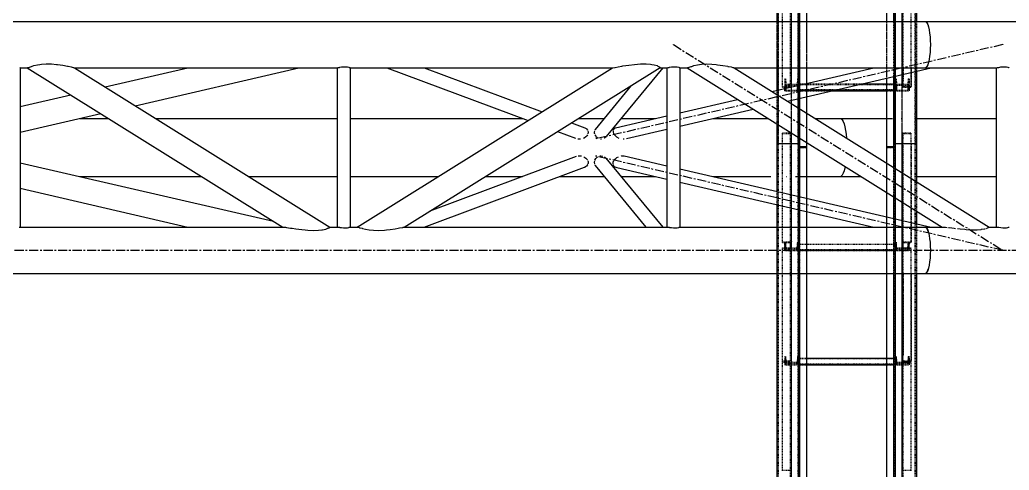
# Model space of a CAD drawing. Header units: millimetres. Extents: x 5143 to 30813, y 232 to 21408.
# Drawn here: x 25468 to 26335, y 12178 to 12572 of the extents above; entities that cross this region are included whole.
import ezdxf

# ---------------------------------------------------------------- set-up
doc = ezdxf.new("R2010")
doc.units = ezdxf.units.MM
doc.header["$LTSCALE"] = 0.25
for name, pattern in [('CENTER', [50.8, 31.75, -6.35, 6.35, -6.35]), ('XKITLINE00', [0]), ('XKITLINE02', [4, 2, -2]), ('XKITLINE03', [6, 3, -1, 1, -1])]:
    doc.linetypes.add(name, pattern=pattern)

msp = doc.modelspace()

# ---------------------------------------------------------------- linework, layer by layer
at = {"color": 1, "linetype": 'XKITLINE03'}
for p, q in [((26144.38, 12458.8), (26144.38, 14115.53)), ((26241.36, 12458.8), (26241.36, 14115.53)), ((26150.38, 14100.27), (26150.38, 12460.27)), ((26235.38, 12460.27), (26235.38, 14100.27)), ((26144.38, 12513.12), (26144.38, 12615.08)), ((26241.36, 12615.08), (26241.36, 12513.12)), ((26150.38, 12509.83), (26150.38, 12514.86)), ((26235.36, 12514.86), (26235.36, 12509.83)), ((26150.38, 12510.37), (26235.36, 12510.37)), ((26144.38, 12377.79), (26144.38, 12472.99)), ((26241.36, 12472.99), (26241.36, 12377.79)), ((26144.38, 10818.82), (26144.38, 12467.2)), ((26150.38, 12460.27), (26150.38, 10820.27)), ((26235.38, 10820.27), (26235.38, 12460.27)), ((26241.36, 10818.82), (26241.36, 12467.2)), ((26144.38, 12273.01), (26144.38, 12371.98)), ((26150.38, 12370.07), (26150.38, 12371.74)), ((26150.38, 12370.25), (26235.36, 12370.25)), ((26235.36, 12371.74), (26235.36, 12370.07)), ((26241.36, 12371.98), (26241.36, 12273.01)), ((26144.38, 12177.81), (26144.38, 12273.01)), ((26150.38, 12270.08), (26150.38, 12271.75)), ((26150.38, 12270.26), (26235.36, 12270.26)), ((26235.36, 12271.75), (26235.36, 12270.08)), ((26241.36, 12273.01), (26241.36, 12177.81))]:
    msp.add_line(p, q, dxfattribs=at)
at = {"color": 3, "linetype": 'XKITLINE02'}
for p, q in [((26133.06, 12463.8), (26133.07, 14107.01)), ((26150.3, 12463.8), (26150.3, 14107.01)), ((26235.44, 12463.8), (26235.45, 14107.01)), ((26252.68, 12463.8), (26252.68, 14107.01)), ((26132.53, 12463.6), (26132.53, 14106.58)), ((26150.38, 12460.27), (26150.38, 14101.17)), ((26150.83, 12463.6), (26150.83, 14106.58)), ((26151.23, 12460.34), (26151.23, 14101.11)), ((26227.88, 12461.13), (26227.88, 14101.13)), ((26234.53, 12460.34), (26234.53, 14101.11)), ((26234.91, 12463.6), (26234.91, 14106.58)), ((26235.38, 12460.27), (26235.38, 14101.17)), ((26253.21, 12463.6), (26253.21, 14106.58)), ((26234.06, 12522.4), (26234.06, 14082.64)), ((26131.68, 12480.78), (26131.68, 14062.46)), ((26157.88, 12461.17), (26157.88, 14056.32)), ((26150.38, 13990.28), (26150.38, 12460.27)), ((26151.23, 13990.28), (26151.23, 12460.34)), ((26136.38, 12513.12), (26136.38, 12615.63)), ((26143.58, 12513.67), (26143.58, 12620.63)), ((26144.38, 12513.12), (26144.38, 12620.63)), ((26241.36, 12530.28), (26241.36, 12620.63)), ((26242.16, 12513.67), (26242.16, 12620.63)), ((26249.36, 12513.12), (26249.36, 12615.63)), ((26131.68, 12529.97), (26131.68, 12570.57)), ((26151.68, 12529.97), (26151.68, 12570.57)), ((26157.88, 12529.97), (26157.88, 12570.57)), ((26227.88, 12520.97), (26227.88, 12570.57)), ((26234.06, 12522.4), (26234.06, 12570.57)), ((26254.06, 12527.02), (26254.06, 12570.57)), ((26241.36, 12513.12), (26241.36, 12530.28)), ((26242.16, 12530.28), (26242.16, 12518.67)), ((26249.36, 12530.28), (26249.36, 12513.67)), ((26138.38, 12520.35), (26138.38, 12515.32)), ((26138.38, 12520.35), (26139.06, 12520.35)), ((26138.38, 12520.35), (26138.38, 12514.86)), ((26139.06, 12520.35), (26139.06, 12515.32)), ((26139.06, 12520.35), (26139.44, 12515.56)), ((26149.7, 12520.35), (26149.32, 12515.56)), ((26149.7, 12520.35), (26149.7, 12515.32)), ((26149.7, 12520.35), (26150.38, 12520.35)), ((26150.38, 12520.35), (26150.38, 12515.32)), ((26150.38, 12520.35), (26150.38, 12514.86)), ((26235.36, 12520.35), (26235.36, 12514.86)), ((26235.36, 12520.35), (26236.04, 12520.35)), ((26235.36, 12520.35), (26235.36, 12515.32)), ((26236.04, 12520.35), (26236.42, 12515.56)), ((26236.04, 12520.35), (26236.04, 12515.32)), ((26246.68, 12520.35), (26246.3, 12515.56)), ((26246.68, 12520.35), (26247.36, 12520.35)), ((26246.68, 12520.35), (26246.68, 12515.32)), ((26247.36, 12520.35), (26247.36, 12514.86)), ((26247.36, 12520.35), (26247.36, 12515.32)), ((26136.38, 12513.67), (26143.58, 12513.67)), ((26136.38, 12513.12), (26144.38, 12513.12)), ((26138.38, 12515.32), (26139.06, 12515.32)), ((26138.38, 12515.32), (26138.38, 12509.83)), ((26138.38, 12509.83), (26138.38, 12514.86)), ((26138.38, 12514.86), (26150.38, 12514.86)), ((26139.06, 12515.32), (26139.44, 12510.53)), ((26139.44, 12515.56), (26139.44, 12510.53)), ((26139.44, 12515.56), (26149.32, 12515.56)), ((26143.58, 12518.67), (26144.38, 12518.67)), ((26149.32, 12515.56), (26149.32, 12510.53)), ((26149.7, 12515.32), (26149.32, 12510.53)), ((26149.7, 12515.32), (26150.38, 12515.32)), ((26150.38, 12509.83), (26150.38, 12515.86)), ((26150.38, 12515.86), (26205.81, 12515.86)), ((26150.38, 12515.83), (26235.36, 12515.83)), ((26150.38, 12515.36), (26235.36, 12515.36)), ((26150.38, 12515.32), (26150.38, 12509.83)), ((26150.38, 12515.32), (26235.36, 12515.32)), ((26150.38, 12509.83), (26150.38, 12514.86)), ((26151.68, 12503.34), (26151.68, 12514.96)), ((26157.88, 12504.78), (26157.88, 12516.39)), ((26227.88, 12515.86), (26235.36, 12515.86)), ((26235.36, 12509.83), (26235.36, 12515.86)), ((26235.36, 12515.32), (26235.36, 12509.83)), ((26235.36, 12515.32), (26236.04, 12515.32)), ((26235.36, 12514.86), (26247.36, 12514.86)), ((26235.36, 12514.86), (26235.36, 12509.83)), ((26236.04, 12515.32), (26236.42, 12510.53)), ((26236.42, 12515.56), (26246.3, 12515.56)), ((26236.42, 12515.56), (26236.42, 12510.53)), ((26241.36, 12518.67), (26242.16, 12518.67)), ((26241.36, 12513.12), (26249.36, 12513.12)), ((26242.16, 12513.67), (26249.36, 12513.67)), ((26246.3, 12515.56), (26246.3, 12510.53)), ((26246.68, 12515.32), (26246.3, 12510.53)), ((26246.68, 12515.32), (26247.36, 12515.32)), ((26247.36, 12515.32), (26247.36, 12509.83)), ((26247.36, 12514.86), (26247.36, 12509.83)), ((26131.68, 12480.78), (26131.68, 12510.33)), ((26138.38, 12509.83), (26150.38, 12509.83)), ((26139.44, 12510.53), (26149.32, 12510.53)), ((26150.38, 12511.02), (26235.36, 12511.02)), ((26150.38, 12510.58), (26235.36, 12510.58)), ((26150.38, 12510.37), (26182.06, 12510.37)), ((26150.38, 12509.83), (26179.73, 12509.83)), ((26227.88, 12510.37), (26235.36, 12510.37)), ((26227.88, 12509.83), (26235.36, 12509.83)), ((26235.36, 12509.83), (26247.36, 12509.83)), ((26236.42, 12510.53), (26246.3, 12510.53)), ((26151.68, 12468.3), (26151.68, 12494.03)), ((26157.88, 12464.43), (26157.88, 12490.16)), ((26136.38, 12377.2), (26136.38, 12472.99)), ((26136.38, 12472.99), (26144.38, 12472.99)), ((26136.38, 12472.4), (26143.58, 12472.4)), ((26143.58, 12371.89), (26143.58, 12472.4)), ((26144.38, 12371.89), (26144.38, 12472.99)), ((26241.36, 12463.83), (26241.36, 12472.99)), ((26241.36, 12472.99), (26249.36, 12472.99)), ((26242.16, 12376.81), (26242.16, 12472.4)), ((26242.16, 12472.4), (26249.36, 12472.4)), ((26249.36, 12377.2), (26249.36, 12472.99)), ((26131.68, 12463.6), (26131.68, 12463.83)), ((26131.68, 12463.6), (26132.53, 12463.6)), ((26131.68, 12463.6), (26132.53, 12463.6)), ((26132.53, 12463.6), (26133.07, 12463.8)), ((26132.53, 12463.6), (26133.06, 12463.8)), ((26132.53, 10820.27), (26132.53, 12463.6)), ((26133.06, 10820.27), (26133.07, 12463.8)), ((26133.06, 12463.8), (26150.3, 12463.8)), ((26133.07, 12463.8), (26150.3, 12463.8)), ((26143.58, 12467.08), (26144.38, 12467.08)), ((26150.3, 10820.27), (26150.3, 12463.8)), ((26150.3, 12463.8), (26150.83, 12463.6)), ((26150.3, 12463.8), (26150.83, 12463.6)), ((26150.38, 12461.17), (26151.68, 12461.17)), ((26150.38, 12460.57), (26151.68, 12460.57)), ((26150.38, 10820.27), (26150.38, 12460.57)), ((26150.38, 12460.27), (26157.88, 12460.27)), ((26150.38, 12460.27), (26157.88, 12460.27)), ((26150.83, 10820.27), (26150.83, 12463.6)), ((26150.83, 12463.6), (26151.68, 12463.6)), ((26150.83, 12463.6), (26151.68, 12463.6)), ((26151.23, 12461.11), (26151.68, 12461.11)), ((26151.23, 12460.55), (26157.88, 12460.56)), ((26151.23, 10820.3), (26151.23, 12460.55)), ((26151.23, 12460.34), (26157.88, 12460.31)), ((26151.23, 12460.3), (26157.88, 12460.29)), ((26151.68, 12463.6), (26151.68, 12463.83)), ((26157.88, 12461.13), (26157.88, 12461.17)), ((26157.88, 12460.57), (26157.88, 12460.56)), ((26157.88, 12460.27), (26157.88, 12460.57)), ((26157.88, 10824.41), (26157.88, 12460.56)), ((26157.88, 12460.29), (26157.88, 12460.27)), ((26227.88, 12461.13), (26227.88, 12461.17)), ((26227.88, 12460.27), (26227.88, 12460.57)), ((26227.88, 12460.56), (26234.53, 12460.55)), ((26227.88, 10820.56), (26227.88, 12460.56)), ((26227.88, 12460.31), (26234.53, 12460.34)), ((26227.88, 12460.31), (26227.88, 12460.27)), ((26227.88, 12460.29), (26234.53, 12460.3)), ((26227.88, 12460.27), (26235.38, 12460.27)), ((26227.88, 12460.27), (26235.38, 12460.27)), ((26234.06, 12463.6), (26234.06, 12463.83)), ((26234.06, 10837.88), (26234.06, 12463.6)), ((26234.06, 12463.6), (26234.91, 12463.6)), ((26234.06, 12463.6), (26234.91, 12463.6)), ((26234.06, 12461.17), (26235.38, 12461.17)), ((26234.06, 12461.11), (26234.53, 12461.11)), ((26234.06, 12460.57), (26235.38, 12460.57)), ((26234.53, 10820.3), (26234.53, 12460.55)), ((26234.91, 12463.6), (26235.45, 12463.8)), ((26234.91, 12463.6), (26235.44, 12463.8)), ((26234.91, 10820.27), (26234.91, 12463.6)), ((26235.38, 10820.27), (26235.38, 12460.57)), ((26235.44, 10820.27), (26235.45, 12463.8)), ((26235.44, 12463.8), (26252.68, 12463.8)), ((26235.45, 12463.8), (26252.68, 12463.8)), ((26241.36, 12467.08), (26242.16, 12467.08)), ((26241.36, 12371.89), (26241.36, 12463.83)), ((26242.16, 12371.89), (26242.16, 12463.83)), ((26249.36, 12463.83), (26249.36, 12377.2)), ((26252.68, 10820.27), (26252.68, 12463.8)), ((26252.68, 12463.8), (26253.21, 12463.6)), ((26252.68, 12463.8), (26253.21, 12463.6)), ((26253.21, 10820.27), (26253.21, 12463.6)), ((26253.21, 12463.6), (26254.06, 12463.6)), ((26253.21, 12463.6), (26254.06, 12463.6)), ((26254.06, 12463.6), (26254.06, 12463.83)), ((26227.88, 12420.77), (26227.88, 12446.5)), ((26234.06, 12416.92), (26234.06, 12442.64)), ((26254.06, 12404.44), (26254.06, 12430.17)), ((26131.68, 10840.75), (26131.68, 12421.84)), ((26151.68, 12405.58), (26151.68, 12417.21)), ((26157.88, 12404.15), (26157.88, 12415.78)), ((26227.88, 12349.97), (26227.88, 12399.59)), ((26131.68, 12349.97), (26131.68, 12390.57)), ((26151.68, 12349.97), (26151.68, 12390.57)), ((26157.88, 12349.97), (26157.88, 12390.57)), ((26234.06, 12349.97), (26234.06, 12398.16)), ((26254.06, 12349.97), (26254.06, 12393.53)), ((26136.38, 12377.79), (26144.38, 12377.79)), ((26136.38, 12377.2), (26143.58, 12377.2)), ((26138.38, 12375.57), (26138.38, 12377.24)), ((26138.38, 12377.24), (26139.06, 12377.24)), ((26138.38, 12377.22), (26138.38, 12371.74)), ((26138.38, 12375.57), (26139.06, 12375.57)), ((26138.38, 12370.07), (26138.38, 12375.57)), ((26139.06, 12377.24), (26139.06, 12375.57)), ((26139.44, 12372.44), (26139.06, 12377.24)), ((26139.06, 12375.57), (26139.44, 12370.77)), ((26143.58, 12273.58), (26143.58, 12377.7)), ((26143.58, 12377.7), (26144.38, 12377.7)), ((26144.38, 12273.01), (26144.38, 12377.7)), ((26149.32, 12372.44), (26149.7, 12377.24)), ((26149.7, 12375.57), (26149.32, 12370.77)), ((26149.7, 12377.24), (26149.7, 12375.57)), ((26149.7, 12377.24), (26150.38, 12377.24)), ((26149.7, 12375.57), (26150.38, 12375.57)), ((26150.38, 12375.57), (26150.38, 12377.24)), ((26150.38, 12377.22), (26150.38, 12371.74)), ((26150.38, 12370.07), (26150.38, 12375.75)), ((26150.38, 12375.75), (26235.36, 12375.75)), ((26150.38, 12375.74), (26235.36, 12375.74)), ((26150.38, 12375.58), (26235.36, 12375.58)), ((26150.38, 12375.57), (26235.36, 12375.57)), ((26150.38, 12370.07), (26150.38, 12375.57)), ((26235.36, 12371.74), (26235.36, 12377.24)), ((26235.36, 12377.24), (26236.04, 12377.24)), ((26235.36, 12377.24), (26235.36, 12375.57)), ((26235.36, 12370.07), (26235.36, 12375.75)), ((26235.36, 12370.07), (26235.36, 12375.57)), ((26235.36, 12375.57), (26236.04, 12375.57)), ((26236.42, 12372.44), (26236.04, 12377.24)), ((26236.04, 12377.24), (26236.04, 12375.57)), ((26236.04, 12375.57), (26236.42, 12370.77)), ((26241.36, 12377.79), (26249.36, 12377.79)), ((26241.36, 12350.28), (26241.36, 12377.7)), ((26241.36, 12377.7), (26242.16, 12377.7)), ((26242.16, 12273.58), (26242.16, 12377.7)), ((26242.16, 12377.2), (26249.36, 12377.2)), ((26246.3, 12372.44), (26246.68, 12377.24)), ((26246.68, 12375.57), (26246.3, 12370.77)), ((26246.68, 12377.24), (26247.36, 12377.24)), ((26246.68, 12377.24), (26246.68, 12375.57)), ((26246.68, 12375.57), (26247.36, 12375.57)), ((26247.36, 12371.74), (26247.36, 12377.24)), ((26247.36, 12377.24), (26247.36, 12375.57)), ((26247.36, 12370.07), (26247.36, 12375.57)), ((26136.38, 12273.01), (26136.38, 12372.55)), ((26136.38, 12372.55), (26143.58, 12372.55)), ((26136.38, 12371.98), (26144.38, 12371.98)), ((26138.38, 12371.74), (26138.38, 12370.07)), ((26138.38, 12371.74), (26150.38, 12371.74)), ((26138.38, 12370.07), (26150.38, 12370.07)), ((26139.44, 12372.44), (26139.44, 12370.77)), ((26139.44, 12372.44), (26149.32, 12372.44)), ((26139.44, 12370.77), (26149.32, 12370.77)), ((26143.58, 12371.89), (26144.38, 12371.89)), ((26149.32, 12372.44), (26149.32, 12370.77)), ((26150.38, 12371.74), (26150.38, 12370.07)), ((26150.38, 12370.93), (26235.36, 12370.93)), ((26150.38, 12370.79), (26235.36, 12370.79)), ((26150.38, 12370.25), (26235.36, 12370.25)), ((26150.38, 12370.07), (26235.36, 12370.07)), ((26235.36, 12371.74), (26247.36, 12371.74)), ((26235.36, 12371.74), (26235.36, 12370.07)), ((26235.36, 12370.07), (26247.36, 12370.07)), ((26236.42, 12372.44), (26246.3, 12372.44)), ((26236.42, 12372.44), (26236.42, 12370.77)), ((26236.42, 12370.77), (26246.3, 12370.77)), ((26241.36, 12371.98), (26249.36, 12371.98)), ((26241.36, 12371.89), (26242.16, 12371.89)), ((26242.16, 12372.55), (26249.36, 12372.55)), ((26246.3, 12372.44), (26246.3, 12370.77)), ((26247.36, 12371.74), (26247.36, 12370.07)), ((26249.36, 12273.01), (26249.36, 12372.55)), ((26150.38, 12350.28), (26150.38, 10820.27)), ((26151.23, 12350.28), (26151.23, 10820.3)), ((26241.36, 12273.01), (26241.36, 12350.28)), ((26242.16, 12350.28), (26242.16, 12278.73)), ((26249.36, 12350.28), (26249.36, 12273.58)), ((26254.06, 10887.1), (26254.06, 12350.28)), ((26138.38, 12277.25), (26138.38, 12275.58)), ((26138.38, 12277.25), (26139.06, 12277.25)), ((26138.38, 12277.25), (26138.38, 12271.75)), ((26139.06, 12277.25), (26139.06, 12275.58)), ((26139.06, 12277.25), (26139.44, 12272.45)), ((26143.58, 12278.73), (26144.38, 12278.73)), ((26149.7, 12277.25), (26149.32, 12272.45)), ((26149.7, 12277.25), (26149.7, 12275.58)), ((26149.7, 12277.25), (26150.38, 12277.25)), ((26150.38, 12277.25), (26150.38, 12275.58)), ((26150.38, 12277.25), (26150.38, 12271.75)), ((26235.36, 12277.25), (26235.36, 12271.75)), ((26235.36, 12277.25), (26236.04, 12277.25)), ((26235.36, 12277.25), (26235.36, 12275.58)), ((26236.04, 12277.25), (26236.42, 12272.45)), ((26236.04, 12277.25), (26236.04, 12275.58)), ((26241.36, 12278.73), (26242.16, 12278.73)), ((26246.68, 12277.25), (26246.3, 12272.45)), ((26246.68, 12277.25), (26247.36, 12277.25)), ((26246.68, 12277.25), (26246.68, 12275.58)), ((26247.36, 12277.25), (26247.36, 12271.75)), ((26247.36, 12277.25), (26247.36, 12275.58)), ((26136.38, 12273.58), (26143.58, 12273.58)), ((26136.38, 12273.01), (26144.38, 12273.01)), ((26136.38, 12177.22), (26136.38, 12273.01)), ((26136.38, 12273.01), (26144.38, 12273.01)), ((26136.38, 12272.42), (26143.58, 12272.42)), ((26138.38, 12275.58), (26139.06, 12275.58)), ((26138.38, 12275.58), (26138.38, 12270.08)), ((26138.38, 12271.75), (26138.38, 12270.08)), ((26138.38, 12271.75), (26150.38, 12271.75)), ((26138.38, 12270.08), (26150.38, 12270.08)), ((26139.06, 12275.58), (26139.44, 12270.78)), ((26139.44, 12272.45), (26139.44, 12270.78)), ((26139.44, 12272.45), (26149.32, 12272.45)), ((26139.44, 12270.78), (26149.32, 12270.78)), ((26143.58, 12171.91), (26143.58, 12272.42)), ((26144.38, 12171.91), (26144.38, 12273.01)), ((26149.7, 12275.58), (26149.32, 12270.78)), ((26149.32, 12272.45), (26149.32, 12270.78)), ((26149.7, 12275.58), (26150.38, 12275.58)), ((26150.38, 12270.08), (26150.38, 12275.76)), ((26150.38, 12275.76), (26157.88, 12275.76)), ((26150.38, 12275.75), (26235.36, 12275.75)), ((26150.38, 12275.59), (26235.36, 12275.59)), ((26150.38, 12275.58), (26150.38, 12270.08)), ((26150.38, 12275.58), (26235.36, 12275.58)), ((26150.38, 12271.75), (26150.38, 12270.08)), ((26150.38, 12270.94), (26235.36, 12270.94)), ((26150.38, 12270.8), (26235.36, 12270.8)), ((26150.38, 12270.26), (26157.88, 12270.26)), ((26150.38, 12270.08), (26157.88, 12270.08)), ((26227.88, 12275.76), (26235.36, 12275.76)), ((26227.88, 12270.26), (26235.36, 12270.26)), ((26227.88, 12270.08), (26235.36, 12270.08)), ((26235.36, 12270.08), (26235.36, 12275.76)), ((26235.36, 12275.58), (26235.36, 12270.08)), ((26235.36, 12275.58), (26236.04, 12275.58)), ((26235.36, 12271.75), (26247.36, 12271.75)), ((26235.36, 12271.75), (26235.36, 12270.08)), ((26235.36, 12270.08), (26247.36, 12270.08)), ((26236.04, 12275.58), (26236.42, 12270.78)), ((26236.42, 12272.45), (26246.3, 12272.45)), ((26236.42, 12272.45), (26236.42, 12270.78)), ((26236.42, 12270.78), (26246.3, 12270.78)), ((26241.36, 12273.01), (26249.36, 12273.01)), ((26241.36, 12171.91), (26241.36, 12273.01)), ((26241.36, 12273.01), (26249.36, 12273.01)), ((26242.16, 12273.58), (26249.36, 12273.58)), ((26242.16, 12171.91), (26242.16, 12272.42)), ((26242.16, 12272.42), (26249.36, 12272.42)), ((26246.68, 12275.58), (26246.3, 12270.78)), ((26246.3, 12272.45), (26246.3, 12270.78)), ((26246.68, 12275.58), (26247.36, 12275.58)), ((26247.36, 12275.58), (26247.36, 12270.08)), ((26247.36, 12271.75), (26247.36, 12270.08)), ((26249.36, 12177.22), (26249.36, 12273.01)), ((26143.58, 12267.1), (26144.38, 12267.1)), ((26241.36, 12267.1), (26242.16, 12267.1)), ((26136.38, 12177.81), (26144.38, 12177.81)), ((26241.36, 12177.81), (26249.36, 12177.81))]:
    msp.add_line(p, q, dxfattribs=at)
at = {"color": 7, "linetype": 'XKITLINE00'}
for p, q in [((26131.68, 12570.57), (26131.68, 13989.97)), ((26151.68, 12570.57), (26151.68, 13989.97)), ((26157.88, 12570.57), (26157.88, 13989.97)), ((26227.88, 12570.57), (26227.88, 13989.97)), ((26234.06, 12570.57), (26234.06, 13989.97)), ((26254.06, 12570.57), (26254.06, 13989.97)), ((26131.68, 12510.33), (26131.68, 12529.97)), ((26151.68, 12514.96), (26151.68, 12529.97)), ((26157.88, 12516.39), (26157.88, 12529.97)), ((26227.88, 12461.17), (26227.88, 12520.97)), ((26234.06, 12463.83), (26234.06, 12522.4)), ((26254.06, 12463.83), (26254.06, 12527.02)), ((26205.81, 12515.86), (26227.88, 12515.86)), ((26151.68, 12494.03), (26151.68, 12503.34)), ((26157.88, 12490.16), (26157.88, 12504.78)), ((26179.73, 12509.83), (26227.88, 12509.83)), ((26182.06, 12510.37), (26227.88, 12510.37)), ((26131.68, 12463.83), (26131.68, 12480.78)), ((26151.68, 12463.83), (26151.68, 12468.3)), ((26131.68, 12421.84), (26131.68, 12463.83)), ((26131.68, 12463.83), (26151.68, 12463.83)), ((26131.68, 12463.83), (26151.68, 12463.83)), ((26151.68, 12417.21), (26151.68, 12463.83)), ((26151.68, 12461.17), (26157.88, 12461.17)), ((26151.68, 12461.11), (26157.88, 12461.13)), ((26151.68, 12460.57), (26157.88, 12460.57)), ((26157.88, 12461.17), (26157.88, 12464.43)), ((26157.88, 12460.57), (26157.88, 12461.17)), ((26157.88, 12415.78), (26157.88, 12460.57)), ((26227.88, 12461.17), (26227.88, 12461.13)), ((26227.88, 12461.17), (26234.06, 12461.17)), ((26227.88, 12461.13), (26234.06, 12461.11)), ((26227.88, 12460.57), (26227.88, 12461.13)), ((26227.88, 12446.5), (26227.88, 12460.57)), ((26227.88, 12460.57), (26234.06, 12460.57)), ((26234.06, 12442.64), (26234.06, 12463.83)), ((26234.06, 12463.83), (26254.06, 12463.83)), ((26234.06, 12463.83), (26254.06, 12463.83)), ((26254.06, 12430.17), (26254.06, 12463.83)), ((26227.88, 12399.59), (26227.88, 12420.77)), ((26234.06, 12398.16), (26234.06, 12416.92)), ((26131.68, 12390.57), (26131.68, 12410.21)), ((26151.68, 12390.57), (26151.68, 12405.58)), ((26157.88, 12390.57), (26157.88, 12404.15)), ((26254.06, 12393.53), (26254.06, 12404.44)), ((26131.68, 10930.57), (26131.68, 12349.97)), ((26151.68, 10930.57), (26151.68, 12349.97)), ((26157.88, 10930.57), (26157.88, 12349.97)), ((26227.88, 10930.57), (26227.88, 12349.97)), ((26234.06, 10930.57), (26234.06, 12349.97)), ((26254.06, 10930.57), (26254.06, 12349.97)), ((26157.88, 12275.76), (26227.88, 12275.76)), ((26157.88, 12270.26), (26227.88, 12270.26)), ((26157.88, 12270.08), (26227.88, 12270.08))]:
    msp.add_line(p, q, dxfattribs=at)
at = {"color": 8, "linetype": 'XKITLINE00'}
for p, q in [((25185.79, 12570.57), (26261.35, 12570.57)), ((26261.35, 12570.57), (27695.34, 12570.57)), ((26261.35, 12570.57), (26262.16, 12570.27)), ((26261.35, 12570.57), (26262.16, 12570.27)), ((26262.16, 12570.27), (26262.95, 12569.35)), ((26262.16, 12570.27), (26262.95, 12569.35)), ((26262.95, 12569.35), (26263.69, 12567.85)), ((26262.95, 12569.35), (26263.69, 12567.85)), ((26263.69, 12567.85), (26264.35, 12565.83)), ((26264.35, 12565.83), (26264.93, 12563.32)), ((26264.93, 12563.32), (26265.4, 12560.42)), ((26265.4, 12560.42), (26265.74, 12557.22)), ((26265.74, 12557.22), (26265.95, 12553.8)), ((26265.95, 12546.75), (26265.74, 12543.33)), ((26265.95, 12553.8), (26266.02, 12550.27)), ((26266.02, 12550.27), (26265.95, 12546.75)), ((26265.4, 12540.12), (26264.93, 12537.23)), ((26265.74, 12543.33), (26265.4, 12540.12)), ((25468.12, 12530.27), (25468.4, 12530.07)), ((25468.4, 12530.07), (25468.4, 12390.55)), ((25468.4, 12529.97), (25474.97, 12529.97)), ((25474.67, 12529.97), (25474.67, 12529.96)), ((25474.67, 12529.96), (25474.91, 12529.94)), ((25474.67, 12529.96), (25698.54, 12390.57)), ((25474.91, 12529.94), (25475.25, 12530.16)), ((25475.25, 12530.16), (25476.23, 12530.36)), ((25476.23, 12530.36), (25476.47, 12530.58)), ((25476.47, 12530.58), (25478.22, 12531.22)), ((25478.22, 12531.22), (25479.03, 12531.38)), ((25479.03, 12531.38), (25480.48, 12532.01)), ((25480.48, 12532.01), (25483.48, 12532.71)), ((25483.48, 12532.71), (25485.71, 12532.99)), ((25485.71, 12532.99), (25487.09, 12533.26)), ((25487.09, 12533.26), (25491.27, 12533.54)), ((25491.27, 12533.54), (25496, 12533.43)), ((25496, 12533.43), (25500.39, 12532.99)), ((25500.39, 12532.99), (25501.03, 12532.94)), ((25501.03, 12532.94), (25505.7, 12532.34)), ((25505.7, 12532.34), (25510.02, 12531.52)), ((25510.02, 12531.52), (25510.53, 12531.38)), ((25510.53, 12531.38), (25513.22, 12530.86)), ((25513.22, 12530.86), (25514.89, 12530.36)), ((25514.89, 12530.36), (25515.31, 12530.29)), ((25515.31, 12530.29), (25515.91, 12530)), ((25515.91, 12530), (25739.82, 12390.58)), ((25515.95, 12529.97), (25746.31, 12529.97)), ((25542.82, 12513.24), (25615.26, 12529.97)), ((25569.15, 12496.85), (25712.55, 12529.97)), ((25746.09, 12529.97), (25746.09, 12390.57)), ((25746.16, 12529.97), (25746.26, 12529.94)), ((25746.26, 12529.94), (25746.37, 12530.02)), ((25746.37, 12530.02), (25747.18, 12530.22)), ((25747.18, 12530.22), (25748.15, 12530.36)), ((25748.15, 12530.36), (25748.44, 12530.46)), ((25748.44, 12530.46), (25750.03, 12530.79)), ((25750.03, 12530.79), (25751.79, 12530.97)), ((25751.79, 12530.97), (25753.55, 12530.99)), ((25753.55, 12530.99), (25755.14, 12530.85)), ((25755.14, 12530.85), (25756.4, 12530.55)), ((25756.4, 12530.55), (25756.78, 12530.36)), ((25756.78, 12530.36), (25757.21, 12530.27)), ((25757.21, 12530.27), (25757.49, 12530.07)), ((25757.49, 12530.07), (25757.49, 12390.55)), ((25757.49, 12529.97), (25987.75, 12529.97)), ((25763.75, 12390.57), (25987.63, 12529.97)), ((25789.88, 12529.97), (25913.51, 12483.83)), ((25804.95, 12390.52), (26029.19, 12530.14)), ((25822.47, 12529.97), (25925.73, 12491.43)), ((26031.51, 12529.97), (25981.82, 12469.75)), ((25987.66, 12529.94), (25987.85, 12530.02)), ((25987.69, 12529.97), (25987.66, 12529.94)), ((25987.85, 12530.02), (25989.48, 12530.31)), ((25989.48, 12530.31), (25989.92, 12530.36)), ((25989.92, 12530.36), (25992.59, 12530.92)), ((25992.59, 12530.92), (25995.7, 12531.38)), ((25995.7, 12531.38), (25996.68, 12531.6)), ((25996.68, 12531.6), (26001.68, 12532.4)), ((26001.68, 12532.4), (26006.86, 12532.99)), ((26006.86, 12532.99), (26012.17, 12533.45)), ((26012.17, 12533.45), (26016.94, 12533.54)), ((26016.94, 12533.54), (26020.91, 12533.22)), ((26020.91, 12533.22), (26021.88, 12532.99)), ((26021.88, 12532.99), (26024.14, 12532.66)), ((26024.14, 12532.66), (26026.53, 12531.95)), ((26026.53, 12531.95), (26027.32, 12531.38)), ((26027.32, 12531.38), (26028.06, 12531.17)), ((26028.06, 12531.17), (26028.91, 12530.52)), ((26028.91, 12530.52), (26028.85, 12530.36)), ((26028.85, 12530.36), (26029.19, 12530.14)), ((26028.92, 12529.97), (26035.41, 12529.97)), ((26035.18, 12529.97), (26035.18, 12390.57)), ((26035.25, 12529.97), (26035.35, 12529.93)), ((26035.35, 12529.93), (26035.46, 12530.01)), ((26035.46, 12530.01), (26036.27, 12530.22)), ((26036.27, 12530.22), (26037.24, 12530.35)), ((26037.24, 12530.35), (26037.53, 12530.45)), ((26037.53, 12530.45), (26039.12, 12530.78)), ((26039.12, 12530.78), (26040.88, 12530.96)), ((26040.88, 12530.96), (26042.64, 12530.99)), ((26042.64, 12530.99), (26044.23, 12530.84)), ((26044.23, 12530.84), (26045.49, 12530.54)), ((26045.49, 12530.54), (26045.87, 12530.35)), ((26045.87, 12530.35), (26046.3, 12530.26)), ((26046.3, 12530.26), (26046.58, 12530.06)), ((26046.58, 12530.06), (26046.58, 12390.55)), ((26046.58, 12529.97), (26053.11, 12529.97)), ((26052.83, 12529.96), (26052.84, 12529.95)), ((26052.84, 12529.95), (26053.02, 12529.93)), ((26052.84, 12529.95), (26276.3, 12390.57)), ((26053.02, 12529.93), (26053.44, 12530.14)), ((26053.44, 12530.14), (26054.37, 12530.29)), ((26054.37, 12530.29), (26054.68, 12530.54)), ((26054.68, 12530.54), (26056.5, 12531.14)), ((26056.5, 12531.14), (26057.14, 12531.26)), ((26057.14, 12531.26), (26058.78, 12531.91)), ((26058.78, 12531.91), (26061.84, 12532.58)), ((26061.84, 12532.58), (26063.87, 12532.8)), ((26063.87, 12532.8), (26065.48, 12533.1)), ((26065.48, 12533.1), (26069.71, 12533.35)), ((26069.71, 12533.35), (26074.47, 12533.21)), ((26074.47, 12533.21), (26078.46, 12532.8)), ((26078.46, 12532.8), (26079.49, 12532.73)), ((26079.49, 12532.73), (26084.15, 12532.13)), ((26084.15, 12532.13), (26088.44, 12531.33)), ((26088.44, 12531.33), (26088.71, 12531.26)), ((26088.71, 12531.26), (26091.54, 12530.72)), ((26091.54, 12530.72), (26093.03, 12530.29)), ((26093.03, 12530.29), (26093.53, 12530.21)), ((26093.53, 12530.21), (26094.06, 12529.96)), ((26094.05, 12529.97), (26261.35, 12529.97)), ((26094.06, 12529.96), (26317.54, 12390.57)), ((26127.2, 12509.3), (26216.59, 12529.97)), ((26140.79, 12500.82), (26266.81, 12529.97)), ((26261.35, 12529.97), (26262.16, 12530.28)), ((26261.35, 12529.97), (26262.16, 12530.28)), ((26261.35, 12529.97), (26324.02, 12529.97)), ((26262.95, 12531.2), (26262.16, 12530.28)), ((26262.95, 12531.2), (26262.16, 12530.28)), ((26263.69, 12532.69), (26262.95, 12531.2)), ((26263.69, 12532.69), (26262.95, 12531.2)), ((26264.35, 12534.72), (26263.69, 12532.69)), ((26264.93, 12537.23), (26264.35, 12534.72)), ((26323.76, 12529.97), (26323.76, 12390.57)), ((26323.87, 12529.97), (26323.97, 12529.93)), ((26323.97, 12529.93), (26324.04, 12529.99)), ((26324.04, 12529.99), (26324.85, 12530.19)), ((26324.85, 12530.19), (26325.96, 12530.34)), ((26325.96, 12530.34), (26326.11, 12530.4)), ((26326.11, 12530.4), (26327.7, 12530.74)), ((26327.7, 12530.74), (26329.46, 12530.94)), ((26329.46, 12530.94), (26331.22, 12530.98)), ((26331.22, 12530.98), (26332.81, 12530.86)), ((26332.81, 12530.86), (26334.07, 12530.58)), ((26334.07, 12530.58), (26334.54, 12530.34)), ((26334.54, 12530.34), (26334.88, 12530.28)), ((26334.88, 12530.28), (26335.16, 12530.09)), ((26003.88, 12514.38), (25972.31, 12476.12)), ((25468.4, 12496.05), (25512.7, 12506.29)), ((26046.58, 12490.65), (26097.11, 12502.34)), ((25468.4, 12473.58), (25539.03, 12489.89)), ((25520.77, 12485.67), (25545.8, 12485.67)), ((25587.1, 12485.67), (25746.09, 12485.67)), ((25757.49, 12485.67), (25908.56, 12485.67)), ((25957.78, 12485.67), (25980.2, 12485.67)), ((25990.12, 12477.59), (26035.18, 12488.01)), ((25994.96, 12485.67), (26025.08, 12485.67)), ((26046.58, 12479.03), (26110.7, 12493.86)), ((26075.3, 12485.67), (26123.83, 12485.67)), ((26165.07, 12485.67), (26187, 12485.67)), ((26187, 12485.67), (26232.88, 12485.67)), ((26187, 12485.67), (26187.91, 12485.36)), ((26187, 12485.67), (26187.91, 12485.36)), ((26187.91, 12485.36), (26188.81, 12484.43)), ((26187.91, 12485.36), (26188.81, 12484.43)), ((26240.38, 12485.67), (26240.65, 12485.67)), ((26252.08, 12485.67), (26323.76, 12485.67)), ((25951.54, 12481.79), (25963.26, 12477.42)), ((25963.26, 12477.42), (25964.36, 12476.76)), ((25964.36, 12476.76), (25964.76, 12476.53)), ((25988.84, 12476.79), (25988.03, 12475.58)), ((25988.84, 12476.79), (25990.12, 12477.59)), ((26188.81, 12484.43), (26189.65, 12482.91)), ((26188.81, 12484.43), (26189.66, 12482.91)), ((26189.66, 12482.91), (26190.44, 12480.82)), ((26190.44, 12480.82), (26191.14, 12478.24)), ((26191.14, 12478.24), (26191.73, 12475.2)), ((25939.33, 12474.19), (25955.09, 12468.31)), ((25962.04, 12468.45), (25963.53, 12469.24)), ((25964.24, 12469.96), (25963.53, 12469.24)), ((25964.24, 12469.96), (25964.95, 12470.58)), ((25964.76, 12476.53), (25965.59, 12475.47)), ((25965.46, 12471.46), (25964.95, 12470.58)), ((25965.85, 12472.13), (25965.83, 12472.11)), ((25965.85, 12474.89), (25966.09, 12473.76)), ((25966.03, 12473.52), (25965.85, 12472.13)), ((25966.09, 12473.76), (25966.03, 12473.52)), ((25971.55, 12473.52), (25971.51, 12473.21)), ((25971.51, 12473.21), (25971.76, 12472.11)), ((25971.65, 12474.76), (25971.55, 12473.52)), ((25971.71, 12474.89), (25971.65, 12474.76)), ((25971.95, 12471.46), (25972.76, 12470.1)), ((25972.31, 12476.12), (25972, 12475.47)), ((25972.76, 12470.1), (25972.91, 12469.96)), ((25972.91, 12469.96), (25974.03, 12468.85)), ((25974.03, 12468.85), (25974.79, 12468.45)), ((25980.29, 12468.45), (25980.61, 12468.6)), ((25980.61, 12468.6), (25981.82, 12469.75)), ((25988, 12474.89), (25987.97, 12474.13)), ((25987.97, 12474.13), (25988.22, 12473.56)), ((25988.03, 12475.58), (25988.03, 12475.48)), ((25988.22, 12473.56), (25988.46, 12472.52)), ((25988.46, 12472.52), (25988.74, 12472.11)), ((25989.17, 12471.47), (25989.53, 12470.94)), ((25989.53, 12470.94), (25990.67, 12470)), ((25990.67, 12470), (25991.11, 12469.55)), ((25991.11, 12469.55), (25993.01, 12468.47)), ((25993.01, 12468.47), (25993.05, 12468.46)), ((25999.67, 12468.18), (26035.18, 12476.39)), ((26191.73, 12475.2), (26192.21, 12471.81)), ((26192.21, 12471.81), (26192.53, 12468.55)), ((25957.24, 12467.76), (25959.51, 12467.74)), ((25957.24, 12467.76), (25957.24, 12467.76)), ((25959.51, 12467.74), (25959.59, 12467.76)), ((25976.96, 12467.76), (25977.34, 12467.69)), ((25977.34, 12467.69), (25977.98, 12467.76)), ((25996.97, 12467.77), (25997.5, 12467.74)), ((25997.5, 12467.74), (25997.61, 12467.77)), ((25827.69, 12404.68), (25955.88, 12452.53)), ((25957.37, 12452.8), (25958.09, 12452.93)), ((25958.09, 12452.93), (25960.34, 12452.8)), ((25962.42, 12452.15), (25964.15, 12451.04)), ((25964.15, 12451.04), (25964.44, 12450.67)), ((25964.44, 12450.67), (25965.44, 12449.63)), ((25972.69, 12450.52), (25972.85, 12450.67)), ((25972.85, 12450.67), (25973.96, 12451.77)), ((25973.96, 12451.77), (25974.61, 12452.12)), ((25976.54, 12452.8), (25977.27, 12452.94)), ((25977.27, 12452.94), (25979, 12452.74)), ((25980.36, 12452.12), (25980.54, 12452.03)), ((25980.54, 12452.03), (25981.76, 12450.88)), ((25981.76, 12450.88), (26031.51, 12390.57)), ((25990.42, 12450.63), (25991.28, 12451.39)), ((25991.28, 12451.39), (25992.74, 12452.11)), ((25995.21, 12452.79), (25995.49, 12452.86)), ((25995.49, 12452.86), (25997.74, 12452.82)), ((25997.74, 12452.82), (26035.18, 12444.16)), ((25468.4, 12446.92), (25690.41, 12395.64)), ((25822.44, 12390.57), (25962.93, 12443.02)), ((25962.93, 12443.02), (25964.54, 12443.79)), ((25964.61, 12443.86), (25964.54, 12443.79)), ((25965.72, 12444.98), (25964.61, 12443.86)), ((25965.44, 12449.63), (25965.68, 12449.1)), ((25965.76, 12445.09), (25965.72, 12444.98)), ((25965.96, 12448.46), (25966.15, 12448.04)), ((25966.24, 12446.43), (25965.96, 12445.67)), ((25966.15, 12448.04), (25966.15, 12447.11)), ((25966.15, 12447.11), (25966.24, 12446.43)), ((25971.69, 12448.46), (25971.46, 12447.41)), ((25971.46, 12447.41), (25971.49, 12447.1)), ((25971.49, 12447.1), (25971.6, 12445.86)), ((25971.6, 12445.86), (25971.68, 12445.67)), ((25972.69, 12450.52), (25971.85, 12449.1)), ((25971.97, 12445.09), (25972.26, 12444.49)), ((25972.26, 12444.49), (26016.75, 12390.57)), ((25987.83, 12446.88), (25987.73, 12445.67)), ((25987.93, 12447.07), (25987.83, 12446.88)), ((25987.85, 12445.08), (25988.33, 12444.1)), ((25988.4, 12448.45), (25987.93, 12447.07)), ((25988.33, 12444.1), (25988.71, 12443.83)), ((25988.71, 12443.83), (25989.49, 12443.19)), ((25989.64, 12450.06), (25988.88, 12449.09)), ((25989.49, 12443.19), (25991.24, 12442.7)), ((25989.64, 12450.06), (25990.42, 12450.63)), ((25991.24, 12442.7), (26035.18, 12432.53)), ((26191.14, 12442.31), (26190.44, 12439.73)), ((26191.38, 12443.54), (26191.14, 12442.31)), ((25520.54, 12434.87), (25627.39, 12434.87)), ((25668.69, 12434.87), (25746.09, 12434.87)), ((25757.49, 12434.87), (25834.89, 12434.87)), ((25876.19, 12434.87), (25908.59, 12434.87)), ((25941.12, 12434.87), (25980.2, 12434.87)), ((25994.96, 12434.87), (26025.06, 12434.87)), ((26046.58, 12441.52), (26266.84, 12390.57)), ((26075.33, 12434.87), (26126.38, 12434.87)), ((26140.1, 12434.87), (26140.38, 12434.87)), ((26147.88, 12434.87), (26187, 12434.87)), ((26187, 12434.87), (26187.91, 12435.19)), ((26187, 12434.87), (26187.91, 12435.19)), ((26187, 12434.87), (26205.27, 12434.87)), ((26188.81, 12436.12), (26187.91, 12435.19)), ((26188.81, 12436.12), (26187.91, 12435.19)), ((26189.65, 12437.64), (26188.81, 12436.12)), ((26189.66, 12437.64), (26188.81, 12436.12)), ((26190.44, 12439.73), (26189.66, 12437.64)), ((26254.36, 12434.87), (26323.76, 12434.87)), ((26046.58, 12429.9), (26216.57, 12390.57)), ((25468.4, 12424.55), (25615.49, 12390.57)), ((25467.69, 12390.42), (25468.12, 12390.46)), ((25468.12, 12390.46), (25468.4, 12390.55)), ((25468.4, 12390.57), (25698.99, 12390.57)), ((25698.62, 12390.57), (25698.68, 12390.61)), ((25698.68, 12390.61), (25699.54, 12390.51)), ((25699.54, 12390.51), (25700.99, 12390.42)), ((25700.99, 12390.42), (25701.78, 12390.27)), ((25701.84, 12390.25), (25705.42, 12389.75)), ((25738.22, 12389.62), (25739.41, 12390.02)), ((25739.65, 12390.42), (25739.41, 12390.02)), ((25739.65, 12390.42), (25739.89, 12390.45)), ((25739.82, 12390.58), (25739.89, 12390.45)), ((25739.83, 12390.57), (25746.36, 12390.57)), ((25746.21, 12390.57), (25746.26, 12390.61)), ((25746.26, 12390.61), (25746.37, 12390.58)), ((25746.37, 12390.58), (25747.18, 12390.48)), ((25747.18, 12390.48), (25748.15, 12390.42)), ((25748.15, 12390.42), (25748.44, 12390.34)), ((25748.44, 12390.34), (25750.03, 12390.08)), ((25750.03, 12390.08), (25751.79, 12389.93)), ((25753.55, 12389.92), (25755.14, 12390.03)), ((25755.14, 12390.03), (25756.4, 12390.26)), ((25756.4, 12390.26), (25756.78, 12390.42)), ((25756.78, 12390.42), (25757.21, 12390.46)), ((25757.21, 12390.46), (25757.49, 12390.55)), ((25757.49, 12390.57), (25763.88, 12390.57)), ((25763.83, 12390.57), (25763.91, 12390.62)), ((25763.91, 12390.62), (25763.89, 12390.57)), ((25763.89, 12390.57), (25764.83, 12390.44)), ((25764.83, 12390.44), (25765.18, 12390.41)), ((25765.18, 12390.41), (25766.23, 12389.97)), ((25766.23, 12389.97), (25768.01, 12389.6)), ((25800.96, 12389.77), (25803.67, 12390.28)), ((25803.67, 12390.28), (25804.1, 12390.41)), ((25804.1, 12390.41), (25804.95, 12390.52)), ((25805.04, 12390.57), (26035.45, 12390.57)), ((26035.3, 12390.57), (26035.35, 12390.62)), ((26035.35, 12390.62), (26035.46, 12390.58)), ((26035.46, 12390.58), (26036.27, 12390.48)), ((26036.27, 12390.48), (26037.24, 12390.41)), ((26037.24, 12390.41), (26037.53, 12390.33)), ((26037.53, 12390.33), (26039.12, 12390.07)), ((26039.12, 12390.07), (26040.88, 12389.93)), ((26042.64, 12389.91), (26044.23, 12390.02)), ((26044.23, 12390.02), (26045.49, 12390.26)), ((26045.49, 12390.26), (26045.87, 12390.41)), ((26045.87, 12390.41), (26046.3, 12390.46)), ((26046.3, 12390.46), (26046.58, 12390.55)), ((26046.58, 12390.57), (26261.34, 12390.57)), ((26261.34, 12390.57), (26277.37, 12390.57)), ((26261.34, 12390.57), (26262.16, 12390.27)), ((26261.34, 12390.57), (26262.16, 12390.27)), ((26262.16, 12390.27), (26262.95, 12389.35)), ((26262.16, 12390.27), (26262.95, 12389.35)), ((26277.69, 12390.54), (26279.03, 12390.53)), ((26279.03, 12390.53), (26279.2, 12390.5)), ((26279.2, 12390.5), (26280.89, 12390.29)), ((26281.81, 12390.18), (26282.65, 12390.07)), ((26282.65, 12390.07), (26284.96, 12389.87)), ((26316.03, 12389.87), (26316.99, 12390.1)), ((26316.99, 12390.1), (26317.08, 12390.18)), ((26317.21, 12390.29), (26317.47, 12390.53)), ((26317.47, 12390.53), (26317.54, 12390.54)), ((26317.51, 12390.57), (26324.15, 12390.57)), ((26323.91, 12390.57), (26323.97, 12390.62)), ((26323.97, 12390.62), (26324.04, 12390.59)), ((26324.04, 12390.59), (26324.85, 12390.49)), ((26324.85, 12390.49), (26325.96, 12390.41)), ((26325.96, 12390.41), (26326.11, 12390.37)), ((26326.11, 12390.37), (26327.7, 12390.09)), ((26327.7, 12390.09), (26329.46, 12389.93)), ((26331.22, 12389.9), (26332.81, 12390)), ((26332.81, 12390), (26334.07, 12390.22)), ((26334.07, 12390.22), (26334.54, 12390.41)), ((26334.54, 12390.41), (26334.88, 12390.44)), ((26334.88, 12390.44), (26335.16, 12390.54)), ((25705.42, 12389.75), (25706.74, 12389.62)), ((25706.74, 12389.62), (25710.04, 12389.08)), ((25710.04, 12389.08), (25715.14, 12388.47)), ((25715.14, 12388.47), (25718.24, 12388.23)), ((25718.24, 12388.23), (25720.41, 12387.99)), ((25720.41, 12387.99), (25725.47, 12387.72)), ((25725.47, 12387.72), (25729.85, 12387.82)), ((25729.85, 12387.82), (25732.92, 12388.23)), ((25732.92, 12388.23), (25733.38, 12388.27)), ((25733.38, 12388.27), (25736.26, 12388.79)), ((25736.26, 12388.79), (25738.12, 12389.5)), ((25738.22, 12389.62), (25738.12, 12389.5)), ((25751.79, 12389.93), (25753.55, 12389.92)), ((25768.01, 12389.6), (25768.34, 12389.42)), ((25768.34, 12389.42), (25770.92, 12388.72)), ((25770.92, 12388.72), (25774.33, 12388.2)), ((25774.33, 12388.2), (25778.2, 12387.77)), ((25778.2, 12387.77), (25782.71, 12387.7)), ((25782.71, 12387.7), (25787.66, 12387.99)), ((25787.66, 12387.99), (25789.38, 12388.2)), ((25789.38, 12388.2), (25792.57, 12388.48)), ((25792.57, 12388.48), (25797.12, 12389.1)), ((25797.12, 12389.1), (25799.63, 12389.6)), ((25799.63, 12389.6), (25800.96, 12389.77)), ((26040.88, 12389.93), (26042.64, 12389.91)), ((26262.95, 12389.35), (26263.68, 12387.85)), ((26262.95, 12389.35), (26263.69, 12387.85)), ((26263.68, 12387.85), (26264.35, 12385.83)), ((26263.69, 12387.85), (26264.36, 12385.83)), ((26264.36, 12385.83), (26264.93, 12383.32)), ((26264.93, 12383.32), (26265.4, 12380.42)), ((26284.96, 12389.87), (26287.04, 12389.54)), ((26287.04, 12389.54), (26288.1, 12389.42)), ((26289.94, 12389.2), (26292.1, 12388.95)), ((26292.1, 12388.95), (26296.32, 12388.62)), ((26296.32, 12388.62), (26297.3, 12388.5)), ((26297.3, 12388.5), (26302.46, 12388.17)), ((26302.46, 12388.17), (26306.99, 12388.18)), ((26306.99, 12388.18), (26310.66, 12388.53)), ((26310.66, 12388.53), (26310.99, 12388.62)), ((26310.99, 12388.62), (26313.65, 12388.99)), ((26313.65, 12388.99), (26314.39, 12389.2)), ((26315.11, 12389.42), (26315.68, 12389.59)), ((26315.68, 12389.59), (26316.03, 12389.87)), ((26329.46, 12389.93), (26331.22, 12389.9)), ((26265.4, 12380.42), (26265.75, 12377.22)), ((26265.75, 12377.22), (26265.96, 12373.8)), ((26265.96, 12373.8), (26266.03, 12370.27)), ((26265.96, 12366.75), (26265.75, 12363.33)), ((26266.03, 12370.27), (26265.96, 12366.75)), ((26264.93, 12357.23), (26264.36, 12354.72)), ((26265.4, 12360.12), (26264.93, 12357.23)), ((26265.75, 12363.33), (26265.4, 12360.12)), ((25185.79, 12349.97), (26261.34, 12349.97)), ((26261.34, 12349.97), (26262.16, 12350.28)), ((26261.34, 12349.97), (26262.16, 12350.28)), ((26261.34, 12349.97), (27695.34, 12349.97)), ((26262.95, 12351.2), (26262.16, 12350.28)), ((26262.95, 12351.2), (26262.16, 12350.28)), ((26263.68, 12352.69), (26262.95, 12351.2)), ((26263.69, 12352.69), (26262.95, 12351.2)), ((26264.35, 12354.72), (26263.68, 12352.69)), ((26264.36, 12354.72), (26263.69, 12352.69))]:
    msp.add_line(p, q, dxfattribs=at)
at = {"color": 8, "linetype": 'CENTER'}
for p, q in [((26329.46, 12550.27), (25972.81, 12467.77)), ((26040.88, 12550.27), (26329.46, 12370.27)), ((26329.46, 12370.27), (25972.81, 12452.77)), ((24815.89, 12370.27), (26261.34, 12370.27)), ((26261.34, 12370.27), (27695.34, 12370.27))]:
    msp.add_line(p, q, dxfattribs=at)
at = {"color": 8, "linetype": 'XKITLINE00'}
for centre in [(26040.88, 12550.27), (26329.46, 12550.27), (25972.81, 12467.77), (25972.81, 12452.77), (26261.34, 12370.27), (26261.34, 12370.27), (26329.46, 12370.27), (26329.46, 12370.27)]:
    msp.add_circle(centre, 0.05, dxfattribs=at)
at = {"color": 1, "linetype": 'XKITLINE00'}
for centre in [(26144.38, 12513.12), (26150.38, 12514.86), (26235.36, 12514.86), (26241.36, 12513.12), (26150.38, 12510.37), (26150.38, 12509.83), (26235.36, 12510.37), (26235.36, 12509.83), (26144.38, 12472.99), (26241.36, 12472.99), (26144.38, 12467.2), (26150.38, 12460.27), (26150.38, 12460.27), (26235.38, 12460.27), (26235.38, 12460.27), (26241.36, 12467.2), (26144.38, 12458.8), (26241.36, 12458.8), (26144.38, 12377.79), (26241.36, 12377.79), (26144.38, 12371.98), (26150.38, 12371.74), (26150.38, 12370.25), (26150.38, 12370.07), (26235.36, 12371.74), (26235.36, 12370.25), (26235.36, 12370.07), (26241.36, 12371.98), (26144.38, 12273.01), (26144.38, 12273.01), (26150.38, 12271.75), (26150.38, 12270.26), (26150.38, 12270.08), (26235.36, 12271.75), (26235.36, 12270.26), (26235.36, 12270.08), (26241.36, 12273.01), (26241.36, 12273.01), (26144.38, 12177.81), (26241.36, 12177.81)]:
    msp.add_circle(centre, 0.05, dxfattribs=at)

doc.saveas('drawing.dxf')
